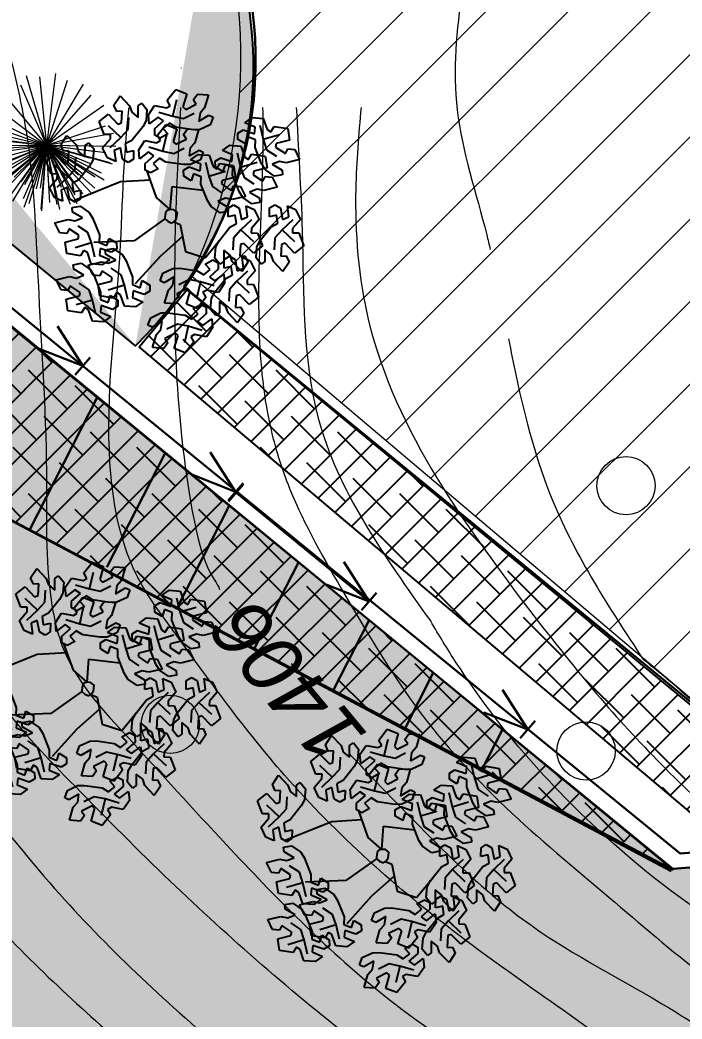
# Model space of a CAD drawing. Header units: millimetres. Extents: x 5637 to 6048, y 3385 to 3927.
# Drawn here: x 5972.35 to 5983.7, y 3548.87 to 3566.01 of the extents above; entities that cross this region are included whole.
import ezdxf

# ---------------------------------------------------------------- set-up
doc = ezdxf.new("R2010")
doc.units = ezdxf.units.MM
doc.layers.add('Contour Lines', color=253, linetype='Continuous')
doc.layers.add('trees old', color=116, linetype='Continuous')
doc.layers.add('dr', color=7, linetype='Continuous', lineweight=30, true_color=0x424d8a)
for name, color, linetype, lineweight in [('hatch', 253, 'Continuous', 13), ('project gr', 250, 'Continuous', 30), ('road', 19, 'Continuous', 30), ('trees new', 7, 'Continuous', 20)]:
    doc.layers.add(name, color=color, linetype=linetype, lineweight=lineweight)
doc.layers.add('plants1', color=7, linetype='Continuous', true_color=0x89ee5d)
doc.styles.add('Arial cursiv 2.0', font='ariali.ttf', dxfattribs={"height": 2})
doc.styles.get("Standard").update_dxf_attribs({"font": 'arial.ttf'})
pattern_1 = [(45, (2816.3681, -1263.7476), (-0.265165043, 0.265165043), []), (135, (2816.3681, -1263.7476), (-0.79549513, 0.265165043), [0.9375, -0.5625])]
pattern_2 = [(45, (2816.3681, -1263.7476), (-0.70710678, 0.70710678), [])]

# ---------------------------------------------------------------- blocks, each defined once
blk = doc.blocks.new('212')
at = {"color": 48, "linetype": 'Continuous'}
for p, q in [((2813.16, 4856.989), (2813.307, 4857.173)), ((2813.307, 4857.173), (2813.495, 4857.1)), ((2813.495, 4857.1), (2813.43, 4856.875)), ((2813.608, 4857), (2813.677, 4857.096)), ((2813.677, 4857.096), (2813.867, 4857.083)), ((2813.867, 4857.083), (2813.802, 4856.858)), ((2812.246, 4856.905), (2812.352, 4857.064)), ((2812.352, 4857.064), (2812.514, 4856.895)), ((2812.66, 4856.894), (2812.725, 4856.94)), ((2812.725, 4856.94), (2812.813, 4856.833)), ((2813.212, 4856.895), (2813.16, 4856.989)), ((2813.16, 4856.989), (2813.16, 4856.989)), ((2813.255, 4856.716), (2813.323, 4857.001)), ((2813.477, 4856.833), (2813.658, 4856.924)), ((2813.658, 4856.924), (2813.608, 4857)), ((2811.994, 4856.623), (2812.151, 4856.749)), ((2812.151, 4856.749), (2812.314, 4856.581)), ((2812.295, 4856.797), (2812.246, 4856.905)), ((2812.386, 4856.803), (2812.295, 4856.797)), ((2812.374, 4856.601), (2812.386, 4856.803)), ((2812.514, 4856.895), (2812.551, 4856.783)), ((2812.551, 4856.783), (2812.66, 4856.696)), ((2812.66, 4856.696), (2812.66, 4856.894)), ((2812.813, 4856.833), (2812.797, 4856.642)), ((2812.838, 4856.74), (2812.944, 4856.897)), ((2812.853, 4856.586), (2812.838, 4856.74)), ((2812.944, 4856.897), (2813.146, 4856.859)), ((2813.015, 4856.787), (2813.255, 4856.716)), ((2813.146, 4856.859), (2813.212, 4856.895)), ((2813.43, 4856.875), (2813.477, 4856.833)), ((2813.44, 4856.678), (2813.621, 4856.768)), ((2813.724, 4856.77), (2813.703, 4856.632)), ((2813.802, 4856.858), (2813.724, 4856.77)), ((2812.08, 4856.404), (2811.994, 4856.623)), ((2812.314, 4856.581), (2812.374, 4856.601)), ((2812.49, 4856.49), (2812.502, 4856.693)), ((2812.797, 4856.642), (2812.74, 4856.536)), ((2813.006, 4856.701), (2812.853, 4856.586)), ((2812.947, 4856.502), (2813.098, 4856.635)), ((2812.992, 4856.389), (2813.139, 4856.573)), ((2813.098, 4856.635), (2813.006, 4856.701)), ((2813.197, 4856.594), (2813.085, 4856.506)), ((2813.139, 4856.573), (2813.327, 4856.501)), ((2813.307, 4856.527), (2813.197, 4856.594)), ((2813.255, 4856.716), (2813.44, 4856.678)), ((2813.703, 4856.632), (2813.875, 4856.731)), ((2813.899, 4856.569), (2813.725, 4856.487)), ((2813.875, 4856.731), (2813.947, 4856.699)), ((2813.947, 4856.699), (2813.899, 4856.569)), ((2814.492, 4856.602), (2814.619, 4856.692)), ((2814.669, 4856.527), (2814.492, 4856.602)), ((2814.619, 4856.692), (2814.808, 4856.679)), ((2814.808, 4856.679), (2814.876, 4856.485)), ((2812.187, 4856.402), (2812.08, 4856.404)), ((2812.08, 4856.404), (2812.08, 4856.404)), ((2812.364, 4856.35), (2812.151, 4856.551)), ((2812.186, 4856.327), (2812.187, 4856.402)), ((2812.364, 4856.35), (2812.49, 4856.49)), ((2812.74, 4856.536), (2812.554, 4856.3)), ((2812.949, 4856.391), (2812.947, 4856.502)), ((2812.947, 4856.502), (2812.947, 4856.502)), ((2813.171, 4856.413), (2813.04, 4856.341)), ((2813.085, 4856.506), (2813.171, 4856.413)), ((2813.087, 4856.116), (2813.155, 4856.402)), ((2813.327, 4856.501), (2813.262, 4856.276)), ((2813.605, 4856.484), (2813.307, 4856.527)), ((2813.44, 4856.4), (2813.509, 4856.497)), ((2813.49, 4856.324), (2813.44, 4856.4)), ((2813.509, 4856.497), (2813.699, 4856.484)), ((2813.725, 4856.487), (2813.605, 4856.484)), ((2813.699, 4856.484), (2813.634, 4856.259)), ((2814.371, 4856.422), (2814.467, 4856.479)), ((2814.374, 4856.318), (2814.371, 4856.422)), ((2814.467, 4856.479), (2814.467, 4856.479)), ((2814.467, 4856.479), (2814.658, 4856.414)), ((2814.658, 4856.414), (2814.669, 4856.527)), ((2814.748, 4856.562), (2814.806, 4856.319)), ((2814.806, 4856.319), (2815.087, 4856.403)), ((2814.876, 4856.485), (2814.94, 4856.446)), ((2814.94, 4856.446), (2814.995, 4856.538)), ((2814.995, 4856.538), (2814.995, 4856.538)), ((2814.995, 4856.538), (2815.228, 4856.503)), ((2815.228, 4856.503), (2815.259, 4856.304)), ((2811.335, 4856.226), (2811.441, 4856.385)), ((2811.384, 4856.118), (2811.335, 4856.226)), ((2811.441, 4856.385), (2811.603, 4856.216)), ((2811.75, 4856.215), (2811.814, 4856.261)), ((2811.814, 4856.261), (2811.902, 4856.154)), ((2812.052, 4856.172), (2812.186, 4856.327)), ((2812.182, 4856.178), (2812.364, 4856.35)), ((2812.554, 4856.3), (2812.441, 4856.239)), ((2812.441, 4856.239), (2812.461, 4856.097)), ((2812.671, 4856.141), (2812.777, 4856.298)), ((2812.777, 4856.298), (2812.979, 4856.26)), ((2813.04, 4856.341), (2812.949, 4856.391)), ((2812.979, 4856.26), (2813.044, 4856.296)), ((2813.044, 4856.296), (2812.992, 4856.389)), ((2812.992, 4856.389), (2812.992, 4856.389)), ((2813.262, 4856.276), (2813.309, 4856.234)), ((2813.309, 4856.234), (2813.49, 4856.324)), ((2813.634, 4856.259), (2813.556, 4856.171)), ((2814.502, 4856.24), (2814.374, 4856.318)), ((2814.539, 4856.361), (2814.502, 4856.24)), ((2814.672, 4856.308), (2814.539, 4856.361)), ((2814.669, 4856.18), (2814.672, 4856.308)), ((2814.806, 4856.319), (2814.865, 4856.14)), ((2815.031, 4856.247), (2815.019, 4856.186)), ((2815.259, 4856.304), (2815.031, 4856.247)), ((2811.083, 4855.944), (2811.24, 4856.07)), ((2811.24, 4856.07), (2811.403, 4855.901)), ((2811.475, 4856.124), (2811.384, 4856.118)), ((2811.463, 4855.921), (2811.475, 4856.124)), ((2811.603, 4856.216), (2811.64, 4856.104)), ((2811.64, 4856.104), (2811.749, 4856.017)), ((2811.749, 4856.017), (2811.75, 4856.215)), ((2811.902, 4856.154), (2811.886, 4855.963)), ((2812.135, 4856.001), (2812.052, 4856.172)), ((2812.356, 4856.174), (2812.252, 4856.127)), ((2812.252, 4856.127), (2812.276, 4855.937)), ((2812.395, 4855.976), (2812.356, 4856.174)), ((2812.461, 4856.097), (2812.584, 4856.126)), ((2812.584, 4856.126), (2812.581, 4855.976)), ((2812.685, 4855.986), (2812.671, 4856.141)), ((2812.838, 4856.102), (2812.685, 4855.986)), ((2812.931, 4856.035), (2812.838, 4856.102)), ((2812.847, 4856.188), (2813.087, 4856.116)), ((2813.087, 4856.116), (2813.272, 4856.078)), ((2813.272, 4856.078), (2813.453, 4856.169)), ((2813.556, 4856.171), (2813.535, 4856.033)), ((2813.535, 4856.033), (2813.707, 4856.132)), ((2813.562, 4855.969), (2813.689, 4856.059)), ((2813.689, 4856.059), (2813.878, 4856.046)), ((2813.707, 4856.132), (2813.779, 4856.099)), ((2813.779, 4856.099), (2813.731, 4855.969)), ((2814.106, 4856.127), (2814.232, 4856.217)), ((2814.282, 4856.052), (2814.106, 4856.127)), ((2814.232, 4856.217), (2814.421, 4856.204)), ((2814.271, 4855.939), (2814.282, 4856.052)), ((2814.361, 4856.087), (2814.419, 4855.844)), ((2814.421, 4856.204), (2814.489, 4856.01)), ((2814.553, 4855.971), (2814.608, 4856.063)), ((2814.608, 4856.063), (2814.608, 4856.063)), ((2814.608, 4856.063), (2814.841, 4856.028)), ((2814.78, 4855.9), (2814.669, 4856.18)), ((2814.865, 4856.14), (2815.034, 4856.028)), ((2815.019, 4856.186), (2815.188, 4856.074)), ((2815.188, 4856.074), (2815.228, 4856.156)), ((2815.228, 4856.156), (2815.346, 4856.144)), ((2815.346, 4856.144), (2815.43, 4855.972)), ((2811.169, 4855.725), (2811.083, 4855.944)), ((2811.403, 4855.901), (2811.463, 4855.921)), ((2811.579, 4855.811), (2811.591, 4856.014)), ((2811.886, 4855.963), (2811.829, 4855.857)), ((2812.276, 4855.937), (2812.135, 4856.001)), ((2812.493, 4855.922), (2812.395, 4855.976)), ((2812.395, 4855.976), (2812.395, 4855.976)), ((2812.581, 4855.976), (2812.493, 4855.922)), ((2812.779, 4855.903), (2812.931, 4856.035)), ((2812.781, 4855.791), (2812.779, 4855.903)), ((2812.779, 4855.903), (2812.779, 4855.903)), ((2813.029, 4855.995), (2812.917, 4855.906)), ((2812.917, 4855.906), (2813.003, 4855.814)), ((2813.139, 4855.928), (2813.029, 4855.995)), ((2813.437, 4855.885), (2813.139, 4855.928)), ((2813.557, 4855.888), (2813.437, 4855.885)), ((2813.731, 4855.969), (2813.557, 4855.888)), ((2813.739, 4855.894), (2813.562, 4855.969)), ((2813.727, 4855.781), (2813.739, 4855.894)), ((2813.818, 4855.929), (2813.876, 4855.686)), ((2813.878, 4856.046), (2813.946, 4855.852)), ((2813.985, 4855.946), (2814.08, 4856.004)), ((2813.987, 4855.843), (2813.985, 4855.946)), ((2814.01, 4855.813), (2814.065, 4855.905)), ((2814.065, 4855.905), (2814.065, 4855.905)), ((2814.065, 4855.905), (2814.298, 4855.87)), ((2814.08, 4856.004), (2814.08, 4856.004)), ((2814.08, 4856.004), (2814.271, 4855.939)), ((2814.152, 4855.886), (2814.115, 4855.765)), ((2814.285, 4855.833), (2814.152, 4855.886)), ((2814.419, 4855.844), (2814.701, 4855.928)), ((2814.489, 4856.01), (2814.553, 4855.971)), ((2814.843, 4855.798), (2814.78, 4855.9)), ((2814.841, 4856.028), (2814.872, 4855.829)), ((2815.088, 4855.94), (2814.958, 4855.89)), ((2814.958, 4855.89), (2815.129, 4855.79)), ((2815.203, 4855.916), (2815.088, 4855.94)), ((2815.43, 4855.972), (2815.203, 4855.916)), ((2811.276, 4855.723), (2811.169, 4855.725)), ((2811.169, 4855.725), (2811.169, 4855.725)), ((2811.453, 4855.67), (2811.24, 4855.872)), ((2811.275, 4855.648), (2811.276, 4855.723)), ((2811.453, 4855.67), (2811.579, 4855.811)), ((2811.829, 4855.857), (2811.643, 4855.621)), ((2812.872, 4855.742), (2812.781, 4855.791)), ((2812.978, 4855.318), (2812.811, 4855.791)), ((2813.003, 4855.814), (2812.872, 4855.742)), ((2813.441, 4855.789), (2813.537, 4855.846)), ((2813.444, 4855.685), (2813.441, 4855.789)), ((2813.537, 4855.846), (2813.537, 4855.846)), ((2813.537, 4855.846), (2813.727, 4855.781)), ((2813.609, 4855.728), (2813.572, 4855.607)), ((2813.742, 4855.675), (2813.609, 4855.728)), ((2813.876, 4855.686), (2814.157, 4855.77)), ((2813.946, 4855.852), (2814.01, 4855.813)), ((2814.115, 4855.765), (2813.987, 4855.843)), ((2814.282, 4855.705), (2814.285, 4855.833)), ((2814.298, 4855.87), (2814.329, 4855.671)), ((2814.419, 4855.844), (2814.479, 4855.665)), ((2814.645, 4855.772), (2814.632, 4855.711)), ((2814.632, 4855.711), (2814.801, 4855.599)), ((2814.872, 4855.829), (2814.645, 4855.772)), ((2815, 4855.688), (2814.843, 4855.798)), ((2815.137, 4855.711), (2815, 4855.688)), ((2815.129, 4855.79), (2815.137, 4855.711)), ((2811.141, 4855.492), (2811.275, 4855.648)), ((2811.271, 4855.499), (2811.453, 4855.67)), ((2811.643, 4855.621), (2811.53, 4855.56)), ((2811.53, 4855.56), (2811.55, 4855.418)), ((2812.357, 4855.587), (2811.568, 4855.27)), ((2812.872, 4855.62), (2812.357, 4855.587)), ((2813.572, 4855.607), (2813.444, 4855.685)), ((2813.739, 4855.547), (2813.742, 4855.675)), ((2813.85, 4855.267), (2813.739, 4855.547)), ((2813.876, 4855.686), (2813.935, 4855.507)), ((2814.101, 4855.614), (2814.089, 4855.553)), ((2814.089, 4855.553), (2814.258, 4855.441)), ((2814.329, 4855.671), (2814.101, 4855.614)), ((2814.393, 4855.425), (2814.282, 4855.705)), ((2814.479, 4855.665), (2814.648, 4855.553)), ((2814.801, 4855.599), (2814.842, 4855.681)), ((2814.842, 4855.681), (2814.959, 4855.669)), ((2814.959, 4855.669), (2815.044, 4855.497)), ((2811.224, 4855.322), (2811.141, 4855.492)), ((2811.445, 4855.494), (2811.341, 4855.448)), ((2811.341, 4855.448), (2811.365, 4855.257)), ((2811.484, 4855.297), (2811.445, 4855.494)), ((2811.55, 4855.418), (2811.673, 4855.447)), ((2811.673, 4855.447), (2811.67, 4855.297)), ((2813.213, 4855.112), (2813.244, 4855.51)), ((2813.244, 4855.51), (2813.778, 4855.448)), ((2813.935, 4855.507), (2814.104, 4855.395)), ((2814.258, 4855.441), (2814.298, 4855.523)), ((2814.298, 4855.523), (2814.416, 4855.511)), ((2814.456, 4855.323), (2814.393, 4855.425)), ((2814.416, 4855.511), (2814.5, 4855.339)), ((2814.701, 4855.465), (2814.571, 4855.415)), ((2814.571, 4855.415), (2814.743, 4855.315)), ((2814.817, 4855.441), (2814.701, 4855.465)), ((2815.044, 4855.497), (2814.817, 4855.441)), ((2811.365, 4855.257), (2811.224, 4855.322)), ((2811.582, 4855.243), (2811.484, 4855.297)), ((2811.484, 4855.297), (2811.484, 4855.297)), ((2811.67, 4855.297), (2811.582, 4855.243)), ((2813.913, 4855.165), (2813.85, 4855.267)), ((2814.158, 4855.307), (2814.028, 4855.257)), ((2814.028, 4855.257), (2814.199, 4855.157)), ((2814.273, 4855.284), (2814.158, 4855.307)), ((2814.5, 4855.339), (2814.273, 4855.284)), ((2814.614, 4855.213), (2814.456, 4855.323)), ((2814.75, 4855.236), (2814.614, 4855.213)), ((2814.743, 4855.315), (2814.75, 4855.236)), ((2814.915, 4855.141), (2815.004, 4855.195)), ((2815.004, 4855.195), (2815.101, 4855.141)), ((2811.529, 4855.148), (2811.665, 4855.171)), ((2811.536, 4855.069), (2811.529, 4855.148)), ((2811.708, 4854.97), (2811.536, 4855.069)), ((2811.665, 4855.171), (2811.823, 4855.062)), ((2811.823, 4855.062), (2811.886, 4854.959)), ((2813.133, 4855.059), (2813.122, 4854.977)), ((2813.162, 4855.099), (2813.133, 4855.059)), ((2813.213, 4855.112), (2813.162, 4855.099)), ((2813.274, 4855.111), (2813.213, 4855.112)), ((2813.334, 4855.062), (2813.274, 4855.111)), ((2813.321, 4854.962), (2813.334, 4855.062)), ((2814.07, 4855.055), (2813.913, 4855.165)), ((2814.207, 4855.079), (2814.07, 4855.055)), ((2814.199, 4855.157), (2814.207, 4855.079)), ((2814.205, 4854.989), (2814.208, 4855.138)), ((2814.208, 4855.138), (2814.296, 4855.192)), ((2814.296, 4855.192), (2814.394, 4855.138)), ((2814.394, 4855.138), (2814.394, 4855.138)), ((2814.394, 4855.138), (2814.433, 4854.941)), ((2814.537, 4854.988), (2814.513, 4855.178)), ((2814.513, 4855.178), (2814.654, 4855.113)), ((2814.654, 4855.113), (2814.737, 4854.943)), ((2814.912, 4854.991), (2814.915, 4855.141)), ((2815.101, 4855.141), (2815.101, 4855.141)), ((2815.101, 4855.141), (2815.14, 4854.943)), ((2815.244, 4854.99), (2815.221, 4855.18)), ((2815.221, 4855.18), (2815.362, 4855.116)), ((2815.362, 4855.116), (2815.445, 4854.945)), ((2811.235, 4854.887), (2811.463, 4854.943)), ((2811.32, 4854.715), (2811.235, 4854.887)), ((2811.463, 4854.943), (2811.578, 4854.919)), ((2811.578, 4854.919), (2811.708, 4854.97)), ((2811.886, 4854.959), (2811.997, 4854.679)), ((2813.121, 4854.953), (2812.593, 4854.577)), ((2813.122, 4854.977), (2813.121, 4854.953)), ((2813.121, 4854.953), (2813.175, 4854.911)), ((2813.175, 4854.911), (2813.241, 4854.88)), ((2813.241, 4854.88), (2813.276, 4854.903)), ((2813.276, 4854.903), (2813.321, 4854.962)), ((2813.276, 4854.903), (2813.384, 4854.859)), ((2813.384, 4854.859), (2813.474, 4854.394)), ((2814.328, 4855.017), (2814.205, 4854.989)), ((2814.235, 4854.814), (2814.348, 4854.876)), ((2814.348, 4854.876), (2814.328, 4855.017)), ((2814.607, 4854.937), (2814.425, 4854.765)), ((2814.433, 4854.941), (2814.537, 4854.988)), ((2814.737, 4854.943), (2814.603, 4854.787)), ((2815.035, 4855.02), (2814.912, 4854.991)), ((2814.943, 4854.817), (2815.056, 4854.878)), ((2815.056, 4854.878), (2815.035, 4855.02)), ((2815.314, 4854.939), (2815.133, 4854.767)), ((2815.14, 4854.943), (2815.244, 4854.99)), ((2815.445, 4854.945), (2815.311, 4854.789)), ((2811.438, 4854.704), (2811.32, 4854.715)), ((2811.478, 4854.785), (2811.438, 4854.704)), ((2811.647, 4854.674), (2811.478, 4854.785)), ((2811.801, 4854.719), (2811.632, 4854.831)), ((2811.86, 4854.54), (2811.801, 4854.719)), ((2811.997, 4854.679), (2811.994, 4854.551)), ((2814.049, 4854.578), (2814.235, 4854.814)), ((2814.425, 4854.765), (2814.299, 4854.624)), ((2814.425, 4854.765), (2814.638, 4854.563)), ((2814.603, 4854.787), (2814.602, 4854.712)), ((2814.602, 4854.712), (2814.709, 4854.711)), ((2814.709, 4854.711), (2814.709, 4854.711)), ((2814.709, 4854.711), (2814.795, 4854.491)), ((2814.757, 4854.58), (2814.943, 4854.817)), ((2815.133, 4854.767), (2815.007, 4854.626)), ((2815.133, 4854.767), (2815.345, 4854.566)), ((2815.311, 4854.789), (2815.309, 4854.715)), ((2815.309, 4854.715), (2815.416, 4854.713)), ((2815.416, 4854.713), (2815.416, 4854.713)), ((2815.416, 4854.713), (2815.502, 4854.494)), ((2811.407, 4854.556), (2811.635, 4854.612)), ((2811.438, 4854.357), (2811.407, 4854.556)), ((2811.86, 4854.54), (2811.579, 4854.456)), ((2811.635, 4854.612), (2811.647, 4854.674)), ((2811.918, 4854.297), (2811.86, 4854.54)), ((2812.593, 4854.577), (2811.902, 4854.548)), ((2811.994, 4854.551), (2812.127, 4854.498)), ((2812.127, 4854.498), (2812.164, 4854.619)), ((2812.164, 4854.619), (2812.292, 4854.541)), ((2812.292, 4854.541), (2812.294, 4854.438)), ((2813.424, 4854.652), (2813.038, 4854.309)), ((2813.809, 4854.284), (2814.091, 4854.631)), ((2813.992, 4854.472), (2814.049, 4854.578)), ((2814.299, 4854.624), (2814.287, 4854.422)), ((2814.416, 4854.514), (2814.403, 4854.312)), ((2814.475, 4854.534), (2814.416, 4854.514)), ((2814.638, 4854.365), (2814.475, 4854.534)), ((2814.699, 4854.475), (2814.757, 4854.58)), ((2815.007, 4854.626), (2814.995, 4854.424)), ((2815.123, 4854.516), (2815.111, 4854.314)), ((2815.183, 4854.536), (2815.123, 4854.516)), ((2815.345, 4854.367), (2815.183, 4854.536)), ((2811.671, 4854.321), (2811.438, 4854.357)), ((2811.726, 4854.413), (2811.671, 4854.321)), ((2811.79, 4854.374), (2811.726, 4854.413)), ((2811.858, 4854.18), (2811.79, 4854.374)), ((2812.008, 4854.445), (2811.997, 4854.332)), ((2812.199, 4854.38), (2812.008, 4854.445)), ((2812.097, 4854.422), (2812.234, 4854.446)), ((2812.105, 4854.344), (2812.097, 4854.422)), ((2812.276, 4854.244), (2812.105, 4854.344)), ((2812.294, 4854.438), (2812.199, 4854.38)), ((2812.199, 4854.38), (2812.199, 4854.38)), ((2812.234, 4854.446), (2812.391, 4854.336)), ((2812.391, 4854.336), (2812.454, 4854.234)), ((2813.474, 4854.394), (2813.809, 4854.284)), ((2813.976, 4854.281), (2813.992, 4854.472)), ((2814.238, 4854.331), (2814.129, 4854.419)), ((2814.129, 4854.419), (2814.129, 4854.22)), ((2814.795, 4854.491), (2814.638, 4854.365)), ((2814.683, 4854.283), (2814.699, 4854.475)), ((2814.945, 4854.334), (2814.836, 4854.421)), ((2814.836, 4854.421), (2814.836, 4854.223)), ((2815.502, 4854.494), (2815.345, 4854.367)), ((2811.549, 4854.168), (2811.686, 4854.191)), ((2811.557, 4854.089), (2811.549, 4854.168)), ((2811.671, 4854.321), (2811.671, 4854.321)), ((2811.686, 4854.191), (2811.843, 4854.082)), ((2811.803, 4854.162), (2812.031, 4854.217)), ((2812.047, 4854.167), (2811.858, 4854.18)), ((2811.997, 4854.332), (2812.173, 4854.257)), ((2812.031, 4854.217), (2812.146, 4854.194)), ((2812.173, 4854.257), (2812.047, 4854.167)), ((2812.146, 4854.194), (2812.276, 4854.244)), ((2812.454, 4854.234), (2812.565, 4853.954)), ((2813.038, 4854.309), (2812.612, 4853.837)), ((2813.812, 4854.177), (2813.943, 4854.249)), ((2813.899, 4854.085), (2813.812, 4854.177)), ((2813.943, 4854.249), (2814.034, 4854.2)), ((2814.064, 4854.174), (2813.976, 4854.281)), ((2814.034, 4854.2), (2814.036, 4854.088)), ((2814.129, 4854.22), (2814.064, 4854.174)), ((2814.134, 4854.108), (2814.137, 4854.258)), ((2814.137, 4854.258), (2814.226, 4854.312)), ((2814.226, 4854.312), (2814.323, 4854.257)), ((2814.275, 4854.22), (2814.238, 4854.331)), ((2814.437, 4854.051), (2814.275, 4854.22)), ((2814.323, 4854.257), (2814.323, 4854.257)), ((2814.323, 4854.257), (2814.362, 4854.06)), ((2814.403, 4854.312), (2814.494, 4854.317)), ((2814.543, 4854.21), (2814.437, 4854.051)), ((2814.466, 4854.107), (2814.443, 4854.297)), ((2814.443, 4854.297), (2814.584, 4854.233)), ((2814.494, 4854.317), (2814.543, 4854.21)), ((2814.584, 4854.233), (2814.667, 4854.062)), ((2814.772, 4854.177), (2814.683, 4854.283)), ((2814.836, 4854.223), (2814.772, 4854.177)), ((2814.982, 4854.222), (2814.945, 4854.334)), ((2815.144, 4854.053), (2814.982, 4854.222)), ((2815.111, 4854.314), (2815.202, 4854.32)), ((2815.251, 4854.212), (2815.144, 4854.053)), ((2815.202, 4854.32), (2815.251, 4854.212)), ((2811.728, 4853.989), (2811.557, 4854.089)), ((2811.888, 4853.99), (2811.803, 4854.162)), ((2811.843, 4854.082), (2811.906, 4853.979)), ((2812.046, 4854.06), (2812.006, 4853.978)), ((2812.215, 4853.948), (2812.046, 4854.06)), ((2812.369, 4853.994), (2812.2, 4854.106)), ((2812.428, 4853.815), (2812.369, 4853.994)), ((2813.037, 4853.892), (2813.085, 4854.022)), ((2813.085, 4854.022), (2813.258, 4854.104)), ((2813.258, 4854.104), (2813.379, 4854.107)), ((2813.379, 4854.107), (2813.676, 4854.063)), ((2813.676, 4854.063), (2813.786, 4853.996)), ((2813.786, 4853.996), (2813.899, 4854.085)), ((2814.036, 4854.088), (2813.885, 4853.956)), ((2813.977, 4853.889), (2814.13, 4854.005)), ((2814.036, 4854.088), (2814.036, 4854.088)), ((2814.13, 4854.005), (2814.145, 4853.85)), ((2814.257, 4854.137), (2814.134, 4854.108)), ((2814.165, 4853.933), (2814.278, 4853.995)), ((2814.278, 4853.995), (2814.257, 4854.137)), ((2814.536, 4854.056), (2814.355, 4853.884)), ((2814.362, 4854.06), (2814.466, 4854.107)), ((2814.667, 4854.062), (2814.533, 4853.906)), ((2811.256, 4853.907), (2811.483, 4853.963)), ((2811.34, 4853.735), (2811.256, 4853.907)), ((2811.483, 4853.963), (2811.598, 4853.939)), ((2811.598, 4853.939), (2811.728, 4853.989)), ((2811.821, 4853.739), (2811.652, 4853.851)), ((2812.006, 4853.978), (2811.888, 4853.99)), ((2811.906, 4853.979), (2812.017, 4853.699)), ((2811.975, 4853.83), (2812.203, 4853.887)), ((2812.006, 4853.631), (2811.975, 4853.83)), ((2812.203, 4853.887), (2812.215, 4853.948)), ((2812.565, 4853.954), (2812.562, 4853.826)), ((2812.562, 4853.826), (2812.695, 4853.773)), ((2812.695, 4853.773), (2812.732, 4853.894)), ((2812.732, 4853.894), (2812.86, 4853.816)), ((2813.109, 4853.859), (2813.037, 4853.892)), ((2813.281, 4853.958), (2813.109, 4853.859)), ((2813.259, 4853.82), (2813.281, 4853.958)), ((2813.544, 4853.913), (2813.362, 4853.823)), ((2813.729, 4853.875), (2813.544, 4853.913)), ((2813.729, 4853.875), (2813.66, 4853.589)), ((2813.968, 4853.803), (2813.729, 4853.875)), ((2813.885, 4853.956), (2813.977, 4853.889)), ((2813.979, 4853.697), (2814.165, 4853.933)), ((2814.145, 4853.85), (2814.039, 4853.693)), ((2814.355, 4853.884), (2814.229, 4853.743)), ((2814.355, 4853.884), (2814.568, 4853.682)), ((2814.533, 4853.906), (2814.531, 4853.832)), ((2814.531, 4853.832), (2814.638, 4853.83)), ((2814.638, 4853.83), (2814.638, 4853.83)), ((2814.638, 4853.83), (2814.724, 4853.611)), ((2811.458, 4853.724), (2811.34, 4853.735)), ((2811.498, 4853.805), (2811.458, 4853.724)), ((2811.667, 4853.693), (2811.498, 4853.805)), ((2811.655, 4853.632), (2811.667, 4853.693)), ((2811.88, 4853.56), (2811.821, 4853.739)), ((2812.017, 4853.699), (2812.014, 4853.571)), ((2812.428, 4853.815), (2812.147, 4853.731)), ((2812.294, 4853.688), (2812.239, 4853.596)), ((2812.358, 4853.649), (2812.294, 4853.688)), ((2812.486, 4853.572), (2812.428, 4853.815)), ((2812.576, 4853.72), (2812.565, 4853.607)), ((2812.767, 4853.655), (2812.576, 4853.72)), ((2812.863, 4853.712), (2812.767, 4853.655)), ((2812.767, 4853.655), (2812.767, 4853.655)), ((2812.86, 4853.816), (2812.863, 4853.712)), ((2813.116, 4853.507), (2813.181, 4853.732)), ((2813.181, 4853.732), (2813.259, 4853.82)), ((2813.507, 4853.757), (2813.325, 4853.667)), ((2813.325, 4853.667), (2813.376, 4853.591)), ((2813.489, 4853.49), (2813.554, 4853.715)), ((2813.554, 4853.715), (2813.507, 4853.757)), ((2813.837, 4853.731), (2813.771, 4853.695)), ((2813.771, 4853.695), (2813.823, 4853.602)), ((2814.039, 4853.693), (2813.837, 4853.731)), ((2813.921, 4853.591), (2813.979, 4853.697)), ((2814.229, 4853.743), (2814.217, 4853.541)), ((2814.405, 4853.653), (2814.345, 4853.633)), ((2814.567, 4853.484), (2814.405, 4853.653)), ((2811.427, 4853.575), (2811.655, 4853.632)), ((2811.458, 4853.376), (2811.427, 4853.575)), ((2811.88, 4853.56), (2811.599, 4853.476)), ((2811.938, 4853.317), (2811.88, 4853.56)), ((2812.239, 4853.596), (2812.006, 4853.631)), ((2812.014, 4853.571), (2812.147, 4853.518)), ((2812.147, 4853.518), (2812.184, 4853.639)), ((2812.184, 4853.639), (2812.312, 4853.561)), ((2812.239, 4853.596), (2812.239, 4853.596)), ((2812.312, 4853.561), (2812.315, 4853.458)), ((2812.426, 4853.455), (2812.358, 4853.649)), ((2812.565, 4853.607), (2812.742, 4853.532)), ((2812.742, 4853.532), (2812.615, 4853.442)), ((2813.307, 4853.495), (2813.116, 4853.507)), ((2813.376, 4853.591), (2813.307, 4853.495)), ((2813.676, 4853.418), (2813.489, 4853.49)), ((2813.606, 4853.414), (2813.737, 4853.486)), ((2813.823, 4853.602), (2813.676, 4853.418)), ((2813.737, 4853.486), (2813.828, 4853.436)), ((2813.823, 4853.602), (2813.823, 4853.602)), ((2813.905, 4853.4), (2813.921, 4853.591)), ((2814.167, 4853.45), (2814.058, 4853.538)), ((2814.058, 4853.538), (2814.058, 4853.34)), ((2814.345, 4853.633), (2814.333, 4853.431)), ((2814.724, 4853.611), (2814.567, 4853.484)), ((2811.691, 4853.341), (2811.458, 4853.376)), ((2811.746, 4853.433), (2811.691, 4853.341)), ((2811.691, 4853.341), (2811.691, 4853.341)), ((2811.81, 4853.394), (2811.746, 4853.433)), ((2811.878, 4853.2), (2811.81, 4853.394)), ((2812.028, 4853.465), (2812.017, 4853.352)), ((2812.017, 4853.352), (2812.194, 4853.277)), ((2812.219, 4853.4), (2812.028, 4853.465)), ((2812.315, 4853.458), (2812.219, 4853.4)), ((2812.219, 4853.4), (2812.219, 4853.4)), ((2812.615, 4853.442), (2812.426, 4853.455)), ((2812.878, 4853.258), (2813.052, 4853.34)), ((2813.052, 4853.34), (2813.172, 4853.343)), ((2813.172, 4853.343), (2813.47, 4853.3)), ((2813.58, 4853.233), (2813.692, 4853.321)), ((2813.692, 4853.321), (2813.606, 4853.414)), ((2813.83, 4853.325), (2813.678, 4853.192)), ((2813.828, 4853.436), (2813.83, 4853.325)), ((2813.83, 4853.325), (2813.83, 4853.325)), ((2813.994, 4853.294), (2813.905, 4853.4)), ((2814.058, 4853.34), (2813.994, 4853.294)), ((2814.204, 4853.339), (2814.167, 4853.45)), ((2814.366, 4853.17), (2814.204, 4853.339)), ((2814.333, 4853.431), (2814.424, 4853.437)), ((2814.473, 4853.329), (2814.366, 4853.17)), ((2814.424, 4853.437), (2814.473, 4853.329)), ((2812.067, 4853.187), (2811.878, 4853.2)), ((2812.194, 4853.277), (2812.067, 4853.187)), ((2812.83, 4853.128), (2812.878, 4853.258)), ((2813.074, 4853.194), (2812.902, 4853.095)), ((2813.053, 4853.056), (2813.074, 4853.194)), ((2813.337, 4853.149), (2813.156, 4853.059)), ((2813.522, 4853.111), (2813.337, 4853.149)), ((2813.47, 4853.3), (2813.58, 4853.233)), ((2813.678, 4853.192), (2813.771, 4853.126)), ((2813.771, 4853.126), (2813.924, 4853.241)), ((2813.924, 4853.241), (2813.939, 4853.087)), ((2812.902, 4853.095), (2812.83, 4853.128)), ((2812.91, 4852.744), (2812.975, 4852.968)), ((2812.975, 4852.968), (2813.053, 4853.056)), ((2813.3, 4852.994), (2813.119, 4852.903)), ((2813.347, 4852.952), (2813.3, 4852.994)), ((2813.522, 4853.111), (2813.454, 4852.826)), ((2813.762, 4853.04), (2813.522, 4853.111)), ((2813.63, 4852.967), (2813.565, 4852.932)), ((2813.832, 4852.929), (2813.63, 4852.967)), ((2813.939, 4853.087), (2813.832, 4852.929)), ((2813.169, 4852.827), (2813.1, 4852.731)), ((2813.119, 4852.903), (2813.169, 4852.827)), ((2813.282, 4852.727), (2813.347, 4852.952)), ((2813.617, 4852.838), (2813.47, 4852.654)), ((2813.565, 4852.932), (2813.617, 4852.838)), ((2813.617, 4852.838), (2813.617, 4852.838)), ((2813.1, 4852.731), (2812.91, 4852.744)), ((2813.47, 4852.654), (2813.282, 4852.727))]:
    blk.add_line(p, q, dxfattribs=at)
at = {"layer": 'plants1', "color": 48, "linetype": 'Continuous'}
blk.add_line((2813.213, 4855.112), (2812.978, 4855.318), dxfattribs=at)
blk = doc.blocks.new('LCCNDP03')
at = {"color": 0}
for p in [(-0.0942, 0.5129), (-0.2952, 0.4376), (-0.1995, 0.457), (0.1198, 0.4961), (0.0008, 0.49), (0.1962, 0.4352), (0.3067, 0.3904), (-0.3153, 0.3611), (-0.4456, 0.2845), (0.3595, 0.2487), (-0.4706, 0.1679), (0.4314, 0.2157), (-0.5172, 0.0821), (0.4765, 0.1311), (0.4339, 0.1181), (-0.4715, 0.0176), (0.4194, 0.065), (0.3339, 0.0487), (0.4706, 0.0046), (-0.4906, -0.0341), (-0.4713, -0.1762), (-0.4677, -0.0781), (-0.4628, -0.2111), (-0.446, -0.1349), (-0.3883, -0.2377), (-0.3873, -0.3189), (-0.3743, -0.291), (-0.357, -0.0707), (-0.3234, -0.3743), (-0.2864, -0.4035), (-0.2446, -0.367), (-0.2439, -0.2444), (-0.2094, -0.4093), (-0.1672, -0.2944), (-0.1671, -0.4591), (-0.128, -0.4633), (-0.1109, -0.312), (-0.0802, -0.3228), (-0.0597, -0.4233), (-0.0375, -0.4819), (-0.0099, -0.4468), (0.488, 0), (0.3186, -0.0048), (0.0382, -0.317), (0.1755, -0.2585), (0.1867, -0.3966), (0.1317, -0.3963), (0.0867, -0.4614), (0.2752, -0.1475), (0.3437, -0.2679), (0.2937, -0.2909), (0.2804, -0.3689), (0.4316, -0.0849), (0.396, -0.1269), (0.4169, -0.2032), (0.0112, -0.3278), (0.1007, -0.3089), (0.1824, -0.2675), (0.0936, -0.4704), (0.2505, -0.2064), (0.2172, -0.4253), (0.3005, -0.1297), (0.325, -0.3498), (0.329, -0.0427), (0.4096, -0.2489), (0.4652, -0.1296)]:
    blk.add_line(p, (-0.009, -0.0059), dxfattribs=at)
at = {"color": 0, "flags": 1}
for tag, p in [('SIZE', (0, 0)), ('ITEM', (0, -0.0701))]:
    blk.add_attdef(tag, p, '', height=0.0409, dxfattribs=at)

msp = doc.modelspace()

# ---------------------------------------------------------------- hatches: boundary and pattern name
at = {"layer": 'hatch'}
h = msp.add_hatch(dxfattribs=at)
h.set_pattern_fill('ANSI31', color=256, scale=8, style=0)
h.set_pattern_definition(pattern_2)
edge = h.paths.add_edge_path()
edge.add_arc((5888.219, 3544.252), 5.1, 222.2097, 295.0107)
edge.add_line((5890.375, 3539.63), (5962.724, 3573.369))
edge.add_arc((5959.301, 3580.71), 8.1, 295.001, 379.152)
edge.add_line((5966.953, 3583.367), (5974.952, 3569.541))
edge.add_arc((5969.707, 3565.844), 6.417, 35.1771, 121.8211)
edge.add_line((5966.324, 3571.297), (5964.182, 3570.41))
edge.add_line((5964.182, 3570.41), (5950.36, 3564.025))
edge.add_line((5950.36, 3564.025), (5941.02, 3551.651))
edge.add_line((5941.02, 3551.651), (5918.251, 3541.464))
edge.add_line((5918.251, 3541.464), (5903.787, 3542.209))
edge.add_line((5903.787, 3542.209), (5887.478, 3534.62))
edge.add_line((5887.478, 3534.62), (5884.441, 3540.825))
h = msp.add_hatch(dxfattribs=at)
h.set_pattern_fill('ANSI31', color=256, scale=8, style=0)
h.set_pattern_definition(pattern_2)
edge = h.paths.add_edge_path()
edge.add_line((5971.437, 3575.646), (5974.909, 3569.822))
edge.add_arc((5967.441, 3565.379), 8.69, -25.5467, 30.7562, ccw=False)
edge.add_line((5975.281, 3561.631), (5984.463, 3553.856))
edge.add_line((5984.463, 3553.856), (5994.927, 3554.739))
edge.add_arc((5995.499, 3548.779), 5.988, 57.4358, 95.4768, ccw=False)
edge.add_line((5998.722, 3553.825), (6032.962, 3525.718))
edge.add_line((6032.962, 3525.718), (6034.271, 3529.036))
edge.add_line((6034.271, 3529.036), (5990.978, 3564.428))
edge.add_arc((5993.591, 3567.625), 4.129, 130.1086, 230.7349, ccw=False)
edge.add_line((5990.931, 3570.783), (5995.393, 3576.237))
edge.add_line((5995.393, 3576.237), (5991.632, 3579.267))
edge.add_line((5991.632, 3579.267), (5987.891, 3574.735))
edge.add_arc((5981.301, 3580.174), 8.545, 274.0521, 320.4629, ccw=False)
edge.add_line((5981.905, 3571.651), (5977.724, 3575.393))
edge.add_arc((5981.506, 3579.617), 5.67, 195.048, 228.1667, ccw=False)
edge.add_line((5976.03, 3578.145), (5971.437, 3575.646))
at = {"layer": 'plants1'}
h = msp.add_hatch(dxfattribs=at)
h.set_pattern_fill('ANSI38', color=256, scale=3, style=0)
h.set_pattern_definition(pattern_1)
edge = h.paths.add_edge_path()
edge.add_line((5867.34, 3539.402), (5867.92, 3539.013))
edge.add_line((5867.92, 3539.013), (5868.308, 3538.645))
edge.add_line((5868.308, 3538.645), (5868.752, 3538.148))
edge.add_line((5868.752, 3538.148), (5869.041, 3537.742))
edge.add_line((5869.041, 3537.742), (5873.636, 3527.954))
edge.add_line((5873.636, 3527.954), (5903.83, 3542.008))
edge.add_line((5903.83, 3542.008), (5918.292, 3541.262))
edge.add_line((5918.292, 3541.262), (5941.162, 3551.495))
edge.add_line((5941.162, 3551.495), (5950.483, 3563.852))
edge.add_line((5950.483, 3563.852), (5964.275, 3570.231))
edge.add_line((5964.275, 3570.231), (5965.741, 3570.87))
edge.add_arc((5969.427, 3564.866), 7.045, 27.8009, 121.5464, ccw=False)
edge.add_arc((5969.675, 3565.205), 6.671, -45.7784, 26.2211, ccw=False)
edge.add_line((5974.327, 3560.424), (5968.693, 3565.053))
edge.add_line((5968.693, 3565.053), (5960.295, 3566.736))
edge.add_line((5960.295, 3566.736), (5952.863, 3563.409))
edge.add_line((5952.863, 3563.409), (5951.176, 3562.582))
edge.add_line((5951.176, 3562.582), (5942, 3550.445))
edge.add_line((5942, 3550.445), (5918.535, 3539.942))
edge.add_line((5918.535, 3539.942), (5904.708, 3540.697))
edge.add_line((5904.708, 3540.697), (5873.015, 3526.282))
edge.add_line((5873.015, 3526.282), (5867.474, 3538.114))
edge.add_line((5867.474, 3538.114), (5850.757, 3543.697))
edge.add_line((5850.757, 3543.697), (5843.662, 3553.614))
edge.add_arc((5860.091, 3565.369), 20.202, 201.3953, 215.5839, ccw=False)
edge.add_line((5841.281, 3557.999), (5825.633, 3591.334))
edge.add_line((5825.633, 3591.334), (5826.243, 3603.828))
edge.add_line((5826.243, 3603.828), (5807.932, 3643.213))
edge.add_line((5807.932, 3643.213), (5807.544, 3643.019))
edge.add_line((5807.544, 3643.019), (5797.983, 3663.178))
edge.add_line((5797.983, 3663.178), (5798.221, 3663.231))
edge.add_line((5798.221, 3663.231), (5798.431, 3663.244))
edge.add_arc((5796.471, 3658.681), 4.965, 43.2819, 66.7604, ccw=False)
edge.add_arc((5798.419, 3659.931), 2.724, 20.3316, 52.2783, ccw=False)
edge.add_line((5800.974, 3660.877), (5827.02, 3605.063))
edge.add_arc((5822.581, 3602.992), 4.898, -5.6385, 25.0165, ccw=False)
edge.add_line((5827.456, 3602.511), (5827.027, 3592.341))
edge.add_arc((5831.442, 3591.753), 4.454, 172.4152, 196.7576)
edge.add_line((5827.177, 3590.469), (5842.181, 3557.926))
edge.add_line((5842.181, 3557.926), (5843.932, 3555.588))
edge.add_line((5843.932, 3555.588), (5844.458, 3554.733))
edge.add_line((5844.458, 3554.733), (5845.512, 3553.146))
edge.add_line((5845.512, 3553.146), (5846.227, 3552.147))
edge.add_line((5846.227, 3552.147), (5850.021, 3546.975))
edge.add_arc((5853.593, 3549.596), 4.43, 216.2648, 225.9659)
edge.add_arc((5856.006, 3552.091), 7.901, 225.9659, 233.1983)
edge.add_arc((5852.865, 3547.894), 2.659, 233.1983, 246.1025)
edge.add_arc((5864.548, 3574.26), 31.498, 246.1025, 247.3946)
edge.add_line((5852.441, 3545.182), (5866.919, 3539.623))
edge.add_line((5866.919, 3539.623), (5867.34, 3539.402))
at = {"layer": 'plants1', "lineweight": 9, "true_color": 0x87ea5d}
h = msp.add_hatch(dxfattribs=at)
h.set_pattern_fill('GRASS', color=83, style=0)
h.set_pattern_definition([(90, (2816.3681, -1263.7476), (-0.70710678, 0.70710678), [0.1875, -1.22671356]), (45, (2816.3681, -1263.7476), (-0.70710678, 0.70710678), [0.1875, -0.8125]), (135, (2816.3681, -1263.7476), (-0.70710678, -0.70710678), [0.1875, -0.8125])])
edge = h.paths.add_edge_path()
edge.add_line((5983.543, 3551.446), (5969.641, 3562.838))
edge.add_line((5969.641, 3562.838), (5966.492, 3561.769))
edge.add_line((5966.492, 3561.769), (5955.921, 3557.3))
edge.add_line((5955.921, 3557.3), (5946.239, 3544.639))
edge.add_line((5946.239, 3544.639), (5920.217, 3532.994))
edge.add_line((5920.217, 3532.994), (5906.122, 3533.806))
edge.add_line((5906.122, 3533.806), (5874.303, 3518.906))
edge.add_arc((5872.286, 3523.588), 5.098, 205.9057, 293.3056, ccw=False)
edge.add_line((5867.7, 3521.361), (5862.632, 3531.794))
edge.add_line((5862.632, 3531.794), (5846.301, 3537.846))
edge.add_line((5846.301, 3537.846), (5835.705, 3553.19))
edge.add_line((5835.705, 3553.19), (5829.87, 3565.464))
edge.add_line((5829.87, 3565.464), (5818.952, 3589.788))
edge.add_line((5818.952, 3589.788), (5819.105, 3602.063))
edge.add_line((5819.105, 3602.063), (5812.502, 3616.946))
edge.add_line((5812.502, 3616.946), (5783.214, 3614.413))
edge.add_line((5783.214, 3614.413), (5742.277, 3610.94))
edge.add_line((5742.277, 3610.94), (5740.644, 3628.009))
edge.add_line((5740.644, 3628.009), (5728.217, 3636.089))
edge.add_line((5728.217, 3636.089), (5724.527, 3634.145))
edge.add_line((5724.527, 3634.145), (5745.964, 3596.015))
edge.add_line((5745.964, 3596.015), (5750.559, 3599.374))
edge.add_line((5750.559, 3599.374), (5769.623, 3566.839))
edge.add_line((5769.623, 3566.839), (5734.816, 3545.998))
edge.add_line((5734.816, 3545.998), (5735.197, 3544.983))
edge.add_line((5735.197, 3544.983), (5738.117, 3540.416))
edge.add_line((5738.117, 3540.416), (5741.545, 3535.468))
edge.add_line((5741.545, 3535.468), (5749.037, 3527.602))
edge.add_line((5749.037, 3527.602), (5798.599, 3480.165))
edge.add_arc((5805.583, 3474.341), 9.094, 39.829, 140.171, ccw=False)
edge.add_line((5812.566, 3480.165), (5813.836, 3478.643))
edge.add_line((5813.836, 3478.643), (5821.581, 3487.397))
edge.add_line((5821.581, 3487.397), (5830.343, 3479.658))
edge.add_line((5830.343, 3479.658), (5822.089, 3470.396))
edge.add_line((5822.089, 3470.396), (5822.851, 3469.382))
edge.add_line((5822.851, 3469.382), (5809.501, 3454.18))
edge.add_line((5809.501, 3454.18), (5804.183, 3458.066))
edge.add_line((5804.183, 3458.066), (5802.357, 3455.686))
edge.add_line((5802.357, 3455.686), (5805.85, 3451.087))
edge.add_line((5805.85, 3451.087), (5796.325, 3440.222))
edge.add_line((5796.325, 3440.222), (5784.02, 3450.626))
edge.add_line((5784.02, 3450.626), (5793.014, 3461.339))
edge.add_line((5793.014, 3461.339), (5795.526, 3459.325))
edge.add_line((5795.526, 3459.325), (5796.853, 3460.965))
edge.add_line((5796.853, 3460.965), (5791.157, 3465.936))
edge.add_line((5791.157, 3465.936), (5792.654, 3467.652))
edge.add_arc((5786.627, 3472.912), 8, 318.8869, 400.7908)
edge.add_line((5792.683, 3478.138), (5782.845, 3488.438))
edge.add_line((5782.845, 3488.438), (5763.729, 3506.991))
edge.add_line((5763.729, 3506.991), (5752.522, 3518.421))
edge.add_line((5752.522, 3518.421), (5734.816, 3536.224))
edge.add_line((5734.816, 3536.224), (5726.083, 3549.349))
edge.add_line((5726.083, 3549.349), (5715.102, 3569.233))
edge.add_line((5715.102, 3569.233), (5688.066, 3610.011))
edge.add_line((5688.066, 3610.011), (5687.669, 3609.779))
edge.add_line((5687.669, 3609.779), (5701.642, 3588.088))
edge.add_line((5701.642, 3588.088), (5696.039, 3584.445))
edge.add_line((5696.039, 3584.445), (5702.714, 3568.95))
edge.add_line((5702.714, 3568.95), (5693.954, 3563.085))
edge.add_line((5693.954, 3563.085), (5685.569, 3556.596))
edge.add_line((5685.569, 3556.596), (5723.081, 3502.397))
edge.add_line((5723.081, 3502.397), (5785.06, 3394.671))
edge.add_line((5785.06, 3394.671), (5883.788, 3413.05))
edge.add_line((5883.788, 3413.05), (5919.33, 3457.939))
edge.add_line((5919.33, 3457.939), (5966.333, 3498.085))
edge.add_line((5966.333, 3498.085), (6010.1, 3522.463))
edge.add_line((6010.1, 3522.463), (6039.964, 3496.517))
edge.add_line((6039.964, 3496.517), (6039.964, 3522.841))
edge.add_line((6039.964, 3522.841), (6037.045, 3526.909))
edge.add_line((6037.045, 3526.909), (6033.325, 3517.218))
edge.add_line((6033.325, 3517.218), (6030.351, 3517.764))
edge.add_line((6030.351, 3517.764), (6029.211, 3517.176))
edge.add_line((6029.211, 3517.176), (6022.483, 3530.585))
edge.add_line((6022.483, 3530.585), (6022.593, 3530.842))
edge.add_line((6022.593, 3530.842), (5996.701, 3552.464))
edge.add_line((5996.701, 3552.464), (5983.543, 3551.446))
at = {"layer": 'plants1'}
h = msp.add_hatch(dxfattribs=at)
h.set_pattern_fill('ANSI38', color=256, scale=3, style=0)
h.set_pattern_definition(pattern_1)
edge = h.paths.add_edge_path()
edge.add_line((5964.527, 3561.52), (5968.889, 3563.479))
edge.add_line((5968.889, 3563.479), (5983.545, 3551.433))
edge.add_line((5983.545, 3551.433), (5964.497, 3561.506))
h = msp.add_hatch(dxfattribs=at)
h.set_pattern_fill('ANSI38', color=256, scale=3, style=0)
h.set_pattern_definition(pattern_1)
edge = h.paths.add_edge_path()
edge.add_line((5974.389, 3560.399), (5984.287, 3552.039))
edge.add_line((5984.287, 3552.039), (5997.992, 3553.129))
edge.add_line((5997.992, 3553.129), (6024.339, 3531.676))
edge.add_line((6024.339, 3531.676), (6024.835, 3531.455))
edge.add_line((6024.835, 3531.455), (6030.125, 3518.02))
edge.add_line((6030.125, 3518.02), (6033.046, 3525.399))
edge.add_line((6033.046, 3525.399), (5998.794, 3553.544))
edge.add_arc((5995.769, 3549.823), 4.795, 50.8963, 94.5091)
edge.add_line((5995.392, 3554.603), (5984.456, 3553.761))
edge.add_line((5984.456, 3553.761), (5975.214, 3561.382))
edge.add_line((5975.214, 3561.382), (5974.389, 3560.399))

# ---------------------------------------------------------------- linework, layer by layer
at = {"layer": 'Contour Lines', "lineweight": 5, "ltscale": 0.5}
for points, knots in [([(5967.832, 3573.852), (5967.894, 3573.667), (5968.277, 3572.57), (5969.696, 3570.511), (5970.178, 3566.728), (5971.156, 3563.132), (5971.372, 3560.034), (5971.839, 3557.651), (5971.112, 3555.125), (5972.413, 3553.772), (5973.101, 3553.057)], [19.190611, 19.190611, 19.190611, 19.190611, 20.354795, 26.131846, 33.891831, 42.777537, 48.531689, 52.437163, 57.35577, 62.873216, 62.873216, 62.873216, 62.873216]), ([(5969.199, 3573.852), (5969.459, 3573.42), (5970.047, 3572.38), (5970.744, 3570.443), (5971.436, 3568.016), (5972.081, 3565.866), (5972.575, 3563.668), (5972.647, 3561.303), (5972.843, 3558.67), (5972.767, 3556.541), (5973.1, 3554.874), (5973.783, 3554.149), (5974.214, 3553.69)], [16.92827, 16.92827, 16.92827, 16.92827, 19.953524, 24.079245, 29.234354, 35.099052, 37.549829, 42.722661, 49.24236, 53.37794, 55.520924, 59.200625, 59.200625, 59.200625, 59.200625]), ([(5980.383, 3568.384), (5980.217, 3567.769), (5979.874, 3566.495), (5979.708, 3564.403), (5980.199, 3562.959), (5980.393, 3562.16), (5980.413, 3562.076)], [0, 0, 0, 0, 3.825418, 7.930267, 12.337255, 12.856571, 12.856571, 12.856571, 12.856571]), ([(5975.015, 3555.478), (5974.766, 3555.813), (5974.125, 3556.673), (5973.725, 3558.927), (5974.102, 3561.577), (5974.114, 3563.608), (5974.217, 3564.499), (5974.219, 3564.512)], [0, 0, 0, 0, 2.481856, 6.381199, 13.255086, 18.515714, 18.594846, 18.594846, 18.594846, 18.594846]), ([(5975.101, 3564.512), (5975.034, 3563.274), (5974.946, 3561.385), (5975.096, 3558.663), (5975.463, 3556.569), (5975.747, 3556.339), (5975.771, 3556.243)], [22.321602, 22.321602, 22.321602, 22.321602, 29.701418, 33.732374, 38.711545, 42.14088, 42.14088, 42.14088, 42.14088]), ([(5976.508, 3564.512), (5976.519, 3564.099), (5976.495, 3562.865), (5976.39, 3561.045), (5976.539, 3559.252), (5977.038, 3557.664), (5977.574, 3556.744), (5977.92, 3556.149)], [17.860191, 17.860191, 17.860191, 17.860191, 20.342619, 25.241287, 28.810245, 31.054726, 35.171611, 35.171611, 35.171611, 35.171611]), ([(5977.086, 3564.512), (5977.119, 3563.811), (5977.238, 3562.043), (5977.152, 3558.836), (5978.591, 3556.817), (5979.391, 3555.696)], [13.58396, 13.58396, 13.58396, 13.58396, 17.812925, 24.22063, 32.231242, 32.231242, 32.231242, 32.231242]), ([(5978.197, 3564.512), (5978.156, 3564.05), (5978.053, 3562.829), (5978.224, 3560.601), (5979.372, 3558.185), (5980.483, 3556.692), (5981.01, 3555.983)], [11.688624, 11.688624, 11.688624, 11.688624, 14.474515, 19.038016, 24.905861, 30.209164, 30.209164, 30.209164, 30.209164]), ([(5980.726, 3560.544), (5980.768, 3560.329), (5980.956, 3559.382), (5981.472, 3557.424), (5982.459, 3555.919), (5983.034, 3555.042)], [15.985317, 15.985317, 15.985317, 15.985317, 17.29861, 21.770198, 28.015007, 28.015007, 28.015007, 28.015007]), ([(5977.92, 3556.149), (5978.272, 3555.549), (5979.047, 3554.226), (5980.599, 3552.488), (5982.403, 3551.023), (5984.286, 3549.346), (5986.502, 3548.181), (5988.806, 3547.142), (5991.482, 3546.223), (5994.51, 3545.007), (5997.767, 3543.977), (6000.553, 3542.821), (6002.756, 3541.528), (6005.227, 3539.511), (6007.767, 3537.446), (6010.103, 3534.646), (6012.072, 3532.116), (6013.283, 3529.136), (6014.426, 3526.553), (6015.187, 3523.873), (6016.255, 3521.318), (6016.739, 3519.194), (6016.964, 3518.093), (6016.992, 3517.959)], [0, 0, 0, 0, 4.165222, 9.188875, 13.860134, 18.112042, 24.269584, 28.761815, 33.282063, 41.228805, 48.333935, 53.765931, 59.299767, 63.576946, 72.896565, 78.84919, 85.435987, 92.001949, 98.032886, 102.37995, 108.691452, 114.600698, 115.420553, 115.420553, 115.420553, 115.420553]), ([(5981.01, 3555.983), (5981.411, 3555.467), (5982.487, 3554.085), (5984.347, 3552.185), (5986.354, 3550.754), (5987.512, 3550.037), (5987.917, 3549.798)], [0, 0, 0, 0, 3.921545, 10.508266, 15.856848, 18.674016, 18.674016, 18.674016, 18.674016]), ([(5987.585, 3548.893), (5987.496, 3548.94), (5986.617, 3549.402), (5984.769, 3550.097), (5982.154, 3552.056), (5980.387, 3554.04), (5979.535, 3555.457), (5979.391, 3555.696)], [104.267524, 104.267524, 104.267524, 104.267524, 104.873668, 110.221621, 116.035852, 124.29046, 125.959797, 125.959797, 125.959797, 125.959797]), ([(5989.656, 3550.85), (5984.66, 3553.51), (5984.019, 3554.248), (5983.274, 3554.849), (5983.034, 3555.042)], [114.484433, 114.484433, 114.484433, 114.484433, 118.375349, 120.228174, 120.228174, 120.228174, 120.228174]), ([(5977.986, 3553.431), (5978.309, 3553.093), (5979.302, 3552.06), (5980.987, 3550.379), (5983.757, 3549.011), (5986.561, 3546.865), (5990.095, 3545.778), (5993.9, 3544.753), (5997.314, 3543.741), (6000.515, 3542.368), (6002.478, 3540.406), (6004.512, 3538.965), (6006.172, 3536.939), (6008.157, 3535.333), (6010.031, 3533.472), (6011.705, 3531.636), (6012.445, 3529.044), (6013.665, 3526.487), (6014.647, 3523.465), (6015.644, 3520.583), (6016.086, 3517.481), (6016.803, 3514.693), (6017.312, 3512.703), (6017.54, 3511.81)], [4.107498, 4.107498, 4.107498, 4.107498, 6.910657, 12.689648, 18.248469, 25.305868, 33.6959, 40.12965, 49.005974, 55.108481, 60.706023, 65.489046, 69.998254, 76.314814, 80.738265, 85.911079, 90.910507, 96.651545, 102.924058, 109.952596, 114.887105, 121.677281, 127.210049, 127.210049, 127.210049, 127.210049]), ([(6011.417, 3526.073), (6011.406, 3526.104), (6011.044, 3527.081), (6010.51, 3528.951), (6008.516, 3531.457), (6006.142, 3534.854), (6002.744, 3537.51), (6000.136, 3539.875), (5997.881, 3541.16), (5995.321, 3542.199), (5991.359, 3542.727), (5986.949, 3543.637), (5982.154, 3545.564), (5978.175, 3548.293), (5975.174, 3550.941), (5973.637, 3552.51), (5973.101, 3553.057)], [32.302588, 32.302588, 32.302588, 32.302588, 32.497485, 38.535488, 43.802594, 51.512179, 63.345434, 69.435951, 72.567819, 78.868672, 85.86649, 96.458003, 105.836107, 116.652717, 125.223774, 129.823578, 129.823578, 129.823578, 129.823578]), ([(5971.511, 3552.857), (5971.978, 3552.266), (5973.277, 3550.62), (5975.624, 3548.43), (5978.449, 3546.232), (5981.6, 3544.68), (5985.109, 3542.797), (5989.037, 3541.89), (5992.967, 3541.051), (5996.433, 3540.826), (5999.426, 3539.624), (6001.721, 3537.593), (6004.06, 3535.636), (6006.286, 3533.494), (6007.519, 3530.952), (6009.758, 3529.053), (6010.399, 3527.082), (6010.813, 3526.073)], [0, 0, 0, 0, 4.511904, 12.571649, 19.194485, 25.894341, 33.602208, 42.991119, 49.897439, 57.726186, 63.718209, 68.80843, 75.992747, 82.114328, 87.106462, 92.71197, 99.214013, 99.214013, 99.214013, 99.214013]), ([(5970.337, 3552.349), (5970.968, 3551.593), (5972.359, 3549.926), (5974.905, 3547.754), (5977.23, 3545.567), (5979.036, 3544.767), (5979.749, 3544.432)], [0, 0, 0, 0, 5.896794, 12.998342, 20.098183, 24.803733, 24.803733, 24.803733, 24.803733]), ([(5977.089, 3544.432), (5977.057, 3544.452), (5975.656, 3545.356), (5972.787, 3547.203), (5970.221, 3549.738), (5968.747, 3551.036), (5968.577, 3551.185)], [108.414131, 108.414131, 108.414131, 108.414131, 108.638328, 118.398635, 128.829634, 130.183806, 130.183806, 130.183806, 130.183806]), ([(5966.955, 3549.746), (5967.425, 3549.187), (5968.884, 3547.453), (5971.967, 3545.571), (5974.97, 3543.846), (5977.251, 3541.864), (5980.21, 3540.546), (5983.097, 3539.206), (5984.992, 3538.251), (5985.543, 3537.97)], [0, 0, 0, 0, 4.36625, 13.543062, 21.354816, 25.165143, 31.561405, 40.604418, 44.311513, 44.311513, 44.311513, 44.311513])]:
    msp.add_open_spline(points, degree=3, knots=knots, dxfattribs=at)
for points in [[(6017.128, 3511.531), (6016.345, 3513.15), (6016.029, 3514.742), (6015.617, 3517.529), (6014.916, 3520.958), (6014.161, 3523.168), (6012.925, 3525.968), (6012.306, 3527.911), (6011.619, 3529.681), (6010.191, 3531.63), (6009.392, 3533.025), (6006.852, 3535.646), (6004.888, 3537.472), (6002.741, 3539.333), (6000.448, 3541.529), (5998.731, 3542.476), (5996.073, 3543.317), (5992.928, 3544.36), (5989.056, 3545.17), (5985.594, 3546.074), (5983.203, 3547.866), (5979.898, 3550.29), (5976.884, 3553.056), (5975.015, 3555.478)], [(5974.214, 3553.69), (5975.883, 3551.866), (5978.529, 3549.325), (5980.626, 3547.903), (5983.847, 3546.327), (5985.32, 3545.629), (5987.316, 3544.806), (5990.616, 3543.93), (5993.286, 3543.332), (5995.907, 3542.683), (5998.462, 3541.759), (6000.059, 3540.933), (6002.599, 3538.57)]]:
    msp.add_spline(points, degree=3, dxfattribs=at)
at = {"layer": 'dr', "ltscale": 0.5}
msp.add_line((5968.095, 3564.105), (5983.543, 3551.446), dxfattribs=at)
at = {"layer": 'dr', "color": 4, "ltscale": 0.5}
for p, q in [((5972.99, 3560.757), (5973.425, 3560.077)), ((5973.425, 3560.077), (5972.673, 3560.371)), ((5975.611, 3558.599), (5976.046, 3557.919)), ((5976.046, 3557.919), (5975.294, 3558.213)), ((5977.9, 3556.717), (5978.335, 3556.036)), ((5978.335, 3556.036), (5977.583, 3556.33)), ((5980.621, 3554.519), (5981.056, 3553.839)), ((5981.056, 3553.839), (5980.304, 3554.133))]:
    msp.add_line(p, q, dxfattribs=at)
at = {"layer": 'dr', "ltscale": 0.2}
msp.add_line((5983.543, 3551.446), (5997.83, 3552.551), dxfattribs=at)
at = {"layer": 'dr', "color": 4, "ltscale": 0.5}
for points in [[(5872.907, 3525.412), (5895.219, 3535.757), (5899.543, 3537.686), (5904.687, 3539.903), (5918.621, 3539.192), (5931.456, 3544.899), (5940.186, 3548.808), (5942.467, 3549.834), (5951.712, 3562.081), (5960.472, 3565.983), (5968.207, 3564.336), (5983.67, 3551.708), (5997.821, 3552.829), (5997.821, 3552.829), (6024.042, 3531.411)], [(5973.552, 3560.224), (5973.294, 3559.926)], [(5976.173, 3558.066), (5975.915, 3557.768)], [(5976.181, 3558.051), (5975.923, 3557.752)], [(5976.066, 3557.896), (5978.335, 3556.037)], [(5978.463, 3556.183), (5978.204, 3555.885)], [(5981.184, 3553.986), (5980.925, 3553.687)]]:
    msp.add_lwpolyline(points, dxfattribs=at)
at = {"layer": 'hatch'}
msp.add_lwpolyline([(5971.437, 3575.646), (5974.909, 3569.822, -0.250732), (5975.281, 3561.631), (5984.463, 3553.856), (5994.927, 3554.739, -0.167527), (5998.722, 3553.825), (6032.962, 3525.718), (6034.271, 3529.036), (5990.978, 3564.428, -0.469639), (5990.931, 3570.783), (5995.393, 3576.237), (5991.632, 3579.267), (5987.891, 3574.735, -0.205319), (5981.905, 3571.651), (5977.724, 3575.393, -0.145522), (5976.03, 3578.145), (5971.437, 3575.646)], format="xyb", dxfattribs=at)
at = {"layer": 'plants1'}
for points in [[(5903.83, 3542.008), (5918.292, 3541.262), (5941.162, 3551.495), (5950.483, 3563.852), (5964.275, 3570.231), (5965.741, 3570.87, -0.433493), (5975.659, 3568.152, -7.232523), (5975.659, 3568.152, -0.324918), (5974.327, 3560.424), (5968.693, 3565.053), (5960.295, 3566.736), (5952.863, 3563.409), (5951.176, 3562.582), (5942, 3550.445), (5918.535, 3539.942), (5904.708, 3540.697)], [(5974.389, 3560.399), (5984.287, 3552.039), (5997.992, 3553.129), (6024.339, 3531.676), (6024.835, 3531.455), (6030.125, 3518.02), (6033.046, 3525.399), (5998.794, 3553.544, 0.192628), (5995.392, 3554.603), (5984.456, 3553.761), (5975.214, 3561.382), (5974.389, 3560.399), (5974.389, 3560.399)]]:
    msp.add_lwpolyline(points, format="xyb", dxfattribs=at)
msp.add_lwpolyline([(5964.527, 3561.52), (5968.889, 3563.479), (5983.545, 3551.433), (5964.497, 3561.506)], dxfattribs=at)
at = {"layer": 'project gr', "lineweight": 30}
for points in [[(5983.514, 3551.41), (5964.442, 3561.546)], [(5973.673, 3559.534), (5972.51, 3557.258)], [(5974.835, 3558.582), (5973.835, 3556.623)], [(5975.936, 3557.679), (5975.036, 3555.916)], [(5977.124, 3556.706), (5976.36, 3555.212)], [(5978.334, 3555.715), (5977.711, 3554.494)], [(5979.435, 3554.812), (5978.939, 3553.841)], [(5980.622, 3553.839), (5980.264, 3553.137)]]:
    msp.add_lwpolyline(points, dxfattribs=at)
at = {"layer": 'road', "lineweight": 30, "ltscale": 0.5}
msp.add_lwpolyline([(6014.276, 3541.097), (5998.86, 3553.567, 0.191626), (5995.33, 3554.665), (5984.45, 3553.823), (5975.16, 3561.436), (5975.16, 3561.436)], format="xyb", dxfattribs=at)
msp.add_arc((5969.621, 3565.324), 6.768, 324.9293, 109.0445, dxfattribs=at)
at = {"layer": 'trees old', "lineweight": 5, "ltscale": 0.5}
for centre in [(5982.741, 3558.022), (5982.741, 3558.022), (5974.924, 3553.926), (5974.924, 3553.926), (5982.057, 3553.471), (5982.057, 3553.471)]:
    msp.add_circle(centre, 0.5, dxfattribs=at)

# ---------------------------------------------------------------- block references
at = {"layer": 'plants1'}
for p in [(3161.712, -1292.353), (3160.284, -1300.464), (3165.34, -1303.331)]:
    msp.add_blockref('212', p, dxfattribs=at)
at = {"layer": 'trees new', "color": 84, "xscale": 2.362499999995074, "yscale": 2.362499999995074, "zscale": 2.362499999995074, "rotation": 343.4518148223149}
msp.add_blockref('LCCNDP03', (5972.826, 3563.869), dxfattribs=at)

# ---------------------------------------------------------------- texts
at = {"layer": 'Contour Lines', "lineweight": 5, "ltscale": 0.5, "style": 'Arial cursiv 2.0'}
msp.add_text('1406', height=1, rotation=129.6913, dxfattribs=at).set_placement((5978.314, 3553.766))

doc.saveas('drawing.dxf')
